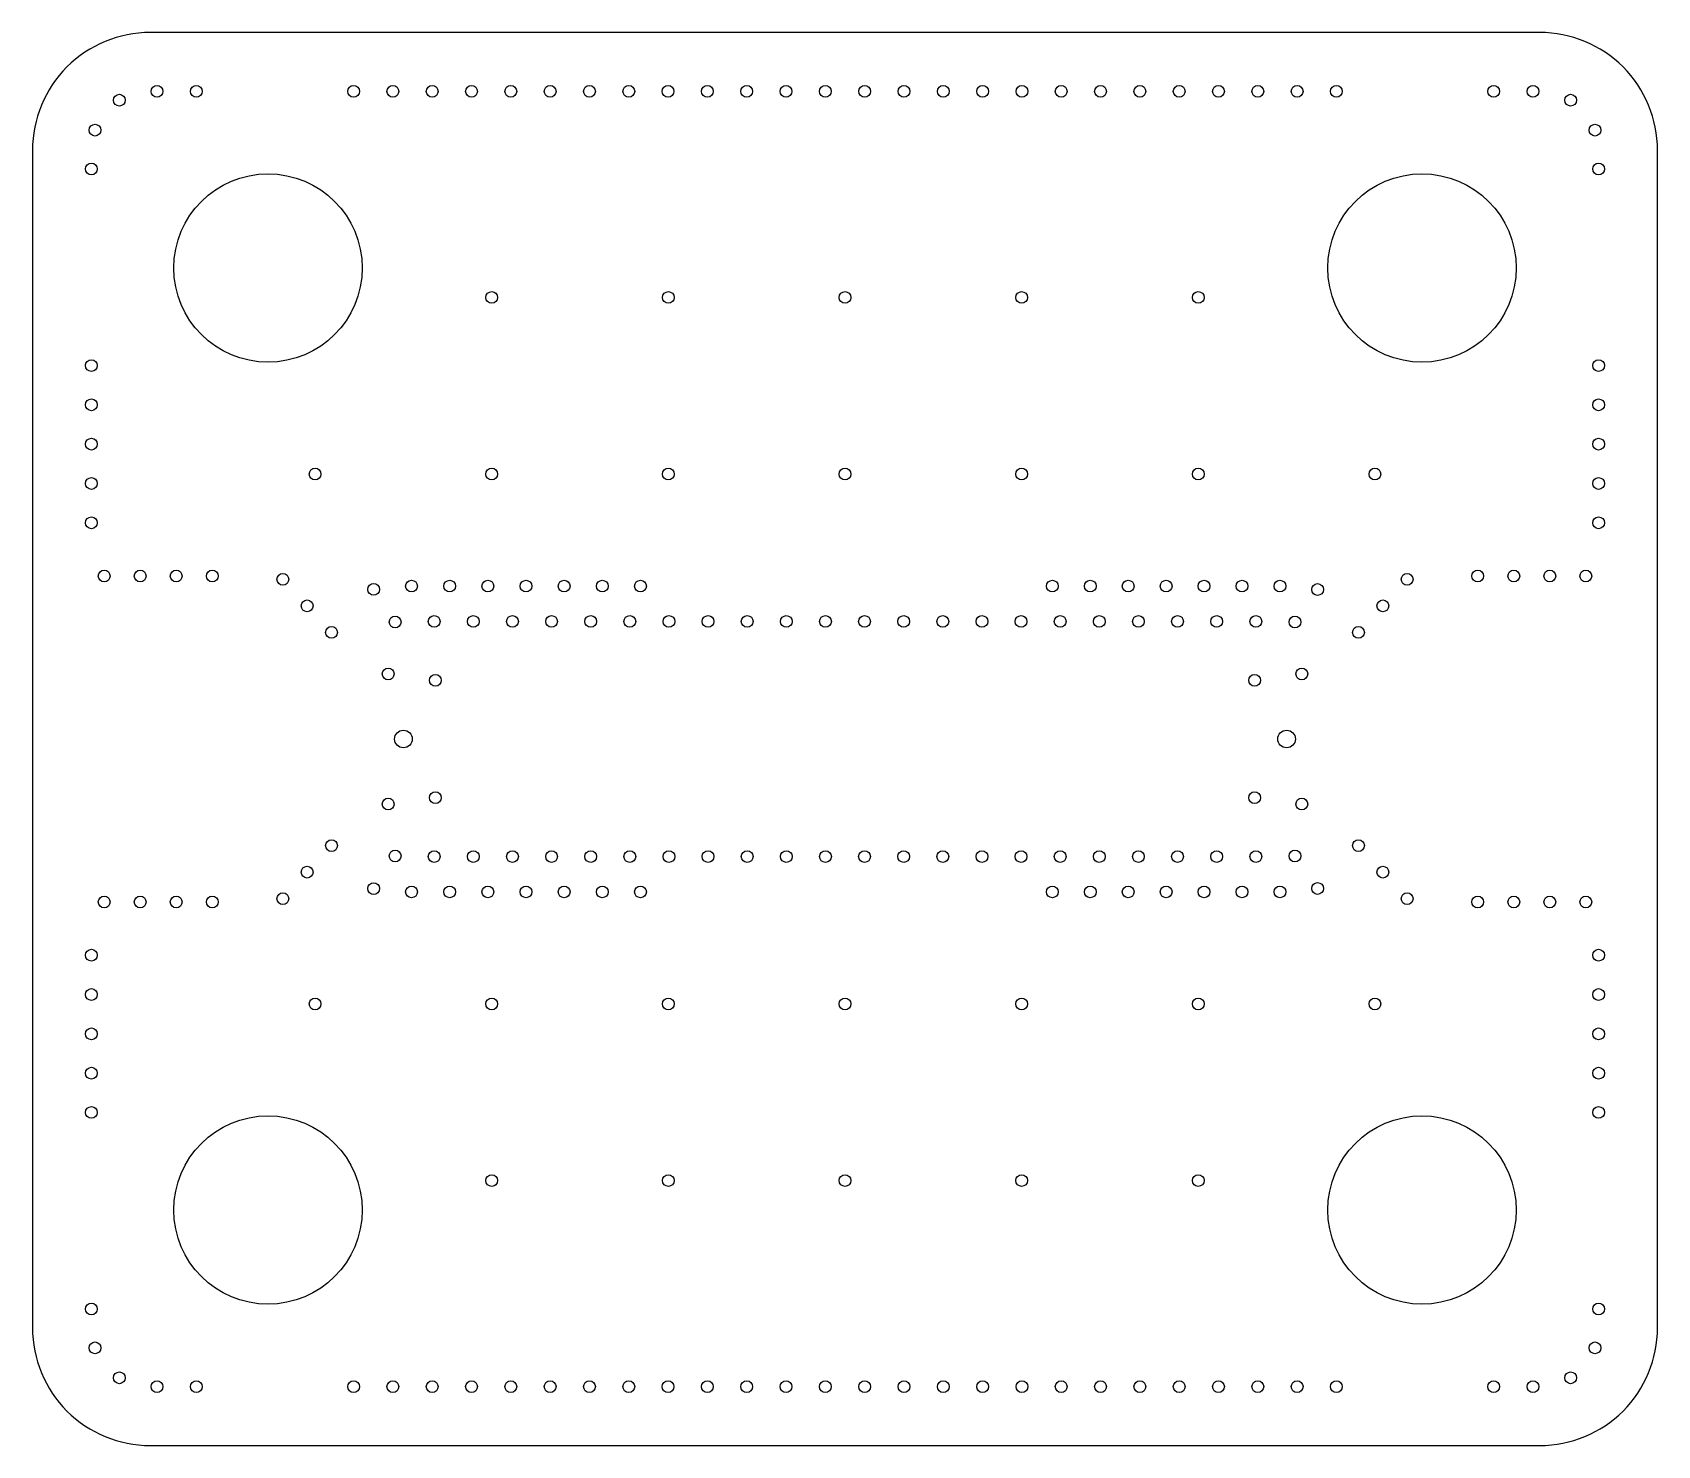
# Model space of a CAD drawing. Header units: millimetres. Extents: x -6.3 to 21.3, y -12 to 12.
import ezdxf

# ---------------------------------------------------------------- set-up
doc = ezdxf.new("R2010")
doc.units = ezdxf.units.MM
for name, color, linetype in [('BOARD_OUTLINE', 5, 'Continuous'), ('MOUNTING_HOLES', 8, 'Continuous'), ('SIGNAL_VIA_HOLES', 211, 'Continuous'), ('VIA_HOLES', 7, 'Continuous')]:
    doc.layers.add(name, color=color, linetype=linetype)

msp = doc.modelspace()

# ---------------------------------------------------------------- linework, layer by layer
at = {"layer": 'BOARD_OUTLINE'}
msp.add_lwpolyline([(-4.3, -12), (19.3, -12, 0.414214), (21.3, -10), (21.3, 10, 0.414214), (19.3, 12), (-4.3, 12, 0.414214), (-6.3, 10), (-6.3, -10, 0.414214)], format="xyb", close=True, dxfattribs=at)
at = {"layer": 'MOUNTING_HOLES'}
for centre in [(-2.3, 8), (17.3, 8), (-2.3, -8), (17.3, -8)]:
    msp.add_circle(centre, 1.6, dxfattribs=at)
at = {"layer": 'SIGNAL_VIA_HOLES'}
for centre in [(0, 0), (15, 0)]:
    msp.add_circle(centre, 0.15, dxfattribs=at)
at = {"layer": 'VIA_HOLES'}
for centre in [(-4.185, 11), (-3.517, 11), (-0.846, 11), (-0.179, 11), (0.489, 11), (1.157, 11), (1.824, 11), (2.492, 11), (3.16, 11), (3.828, 11), (4.495, 11), (5.163, 11), (5.831, 11), (6.498, 11), (7.166, 11), (7.834, 11), (8.502, 11), (9.169, 11), (9.837, 11), (10.505, 11), (11.172, 11), (11.84, 11), (12.508, 11), (13.176, 11), (13.843, 11), (14.511, 11), (15.179, 11), (15.846, 11), (18.517, 11), (19.185, 11), (-4.825, 10.85), (19.825, 10.85), (-5.238, 10.342), (20.238, 10.342), (-5.3, 9.682), (20.3, 9.682), (1.5, 7.5), (4.5, 7.5), (7.5, 7.5), (10.5, 7.5), (13.5, 7.5), (-5.3, 6.343), (20.3, 6.343), (-5.3, 5.676), (20.3, 5.676), (-5.3, 5.008), (20.3, 5.008), (-5.3, 4.34), (-1.5, 4.5), (1.5, 4.5), (4.5, 4.5), (7.5, 4.5), (10.5, 4.5), (13.5, 4.5), (16.5, 4.5), (20.3, 4.34), (-5.3, 3.672), (20.3, 3.672), (-5.082, 2.768), (-4.471, 2.768), (-3.859, 2.768), (-3.247, 2.768), (-2.048, 2.712), (17.048, 2.712), (18.247, 2.768), (18.859, 2.768), (19.471, 2.768), (20.082, 2.768), (-0.505, 2.541), (0.138, 2.597), (0.786, 2.597), (1.434, 2.597), (2.082, 2.597), (2.73, 2.597), (3.378, 2.597), (4.026, 2.597), (11.022, 2.597), (11.666, 2.597), (12.31, 2.597), (12.954, 2.597), (13.599, 2.597), (14.243, 2.597), (14.887, 2.597), (15.527, 2.539), (-1.635, 2.261), (16.635, 2.261), (-0.141, 1.987), (0.523, 1.997), (1.187, 1.997), (1.852, 1.997), (2.516, 1.997), (3.181, 1.997), (3.845, 1.997), (4.51, 1.997), (5.174, 1.997), (5.839, 1.997), (6.503, 1.997), (7.168, 1.997), (7.832, 1.997), (8.497, 1.997), (9.161, 1.997), (9.826, 1.997), (10.49, 1.997), (11.155, 1.997), (11.819, 1.997), (12.484, 1.997), (13.148, 1.997), (13.813, 1.997), (14.478, 1.997), (15.142, 1.987), (-1.221, 1.811), (16.221, 1.811), (-0.259, 1.105), (15.259, 1.105), (0.543, 0.997), (14.457, 0.997), (-0.259, -1.105), (0.543, -0.997), (14.457, -0.997), (15.259, -1.105), (-1.221, -1.811), (-0.141, -1.987), (0.523, -1.997), (1.187, -1.997), (1.852, -1.997), (2.516, -1.997), (3.181, -1.997), (3.845, -1.997), (4.51, -1.997), (5.174, -1.997), (5.839, -1.997), (6.503, -1.997), (7.168, -1.997), (7.832, -1.997), (8.497, -1.997), (9.161, -1.997), (9.826, -1.997), (10.49, -1.997), (11.155, -1.997), (11.819, -1.997), (12.484, -1.997), (13.148, -1.997), (13.813, -1.997), (14.478, -1.997), (15.142, -1.987), (16.221, -1.811), (-1.635, -2.261), (16.635, -2.261), (-0.505, -2.541), (15.527, -2.539), (-5.082, -2.768), (-4.471, -2.768), (-3.859, -2.768), (-3.247, -2.768), (-2.048, -2.712), (0.138, -2.597), (0.786, -2.597), (1.434, -2.597), (2.082, -2.597), (2.73, -2.597), (3.378, -2.597), (4.026, -2.597), (11.022, -2.597), (11.666, -2.597), (12.31, -2.597), (12.954, -2.597), (13.599, -2.597), (14.243, -2.597), (14.887, -2.597), (17.048, -2.712), (18.247, -2.768), (18.859, -2.768), (19.471, -2.768), (20.082, -2.768), (-5.3, -3.672), (20.3, -3.672), (-5.3, -4.34), (-1.5, -4.5), (1.5, -4.5), (4.5, -4.5), (7.5, -4.5), (10.5, -4.5), (13.5, -4.5), (16.5, -4.5), (20.3, -4.34), (-5.3, -5.008), (20.3, -5.008), (-5.3, -5.676), (20.3, -5.676), (-5.3, -6.343), (20.3, -6.343), (1.5, -7.5), (4.5, -7.5), (7.5, -7.5), (10.5, -7.5), (13.5, -7.5), (-5.3, -9.682), (20.3, -9.682), (-5.238, -10.342), (20.238, -10.342), (-4.825, -10.85), (19.825, -10.85), (-4.185, -11), (-3.517, -11), (-0.846, -11), (-0.179, -11), (0.489, -11), (1.157, -11), (1.824, -11), (2.492, -11), (3.16, -11), (3.828, -11), (4.495, -11), (5.163, -11), (5.831, -11), (6.498, -11), (7.166, -11), (7.834, -11), (8.502, -11), (9.169, -11), (9.837, -11), (10.505, -11), (11.172, -11), (11.84, -11), (12.508, -11), (13.176, -11), (13.843, -11), (14.511, -11), (15.179, -11), (15.846, -11), (18.517, -11), (19.185, -11)]:
    msp.add_circle(centre, 0.1, dxfattribs=at)

doc.saveas('drawing.dxf')
